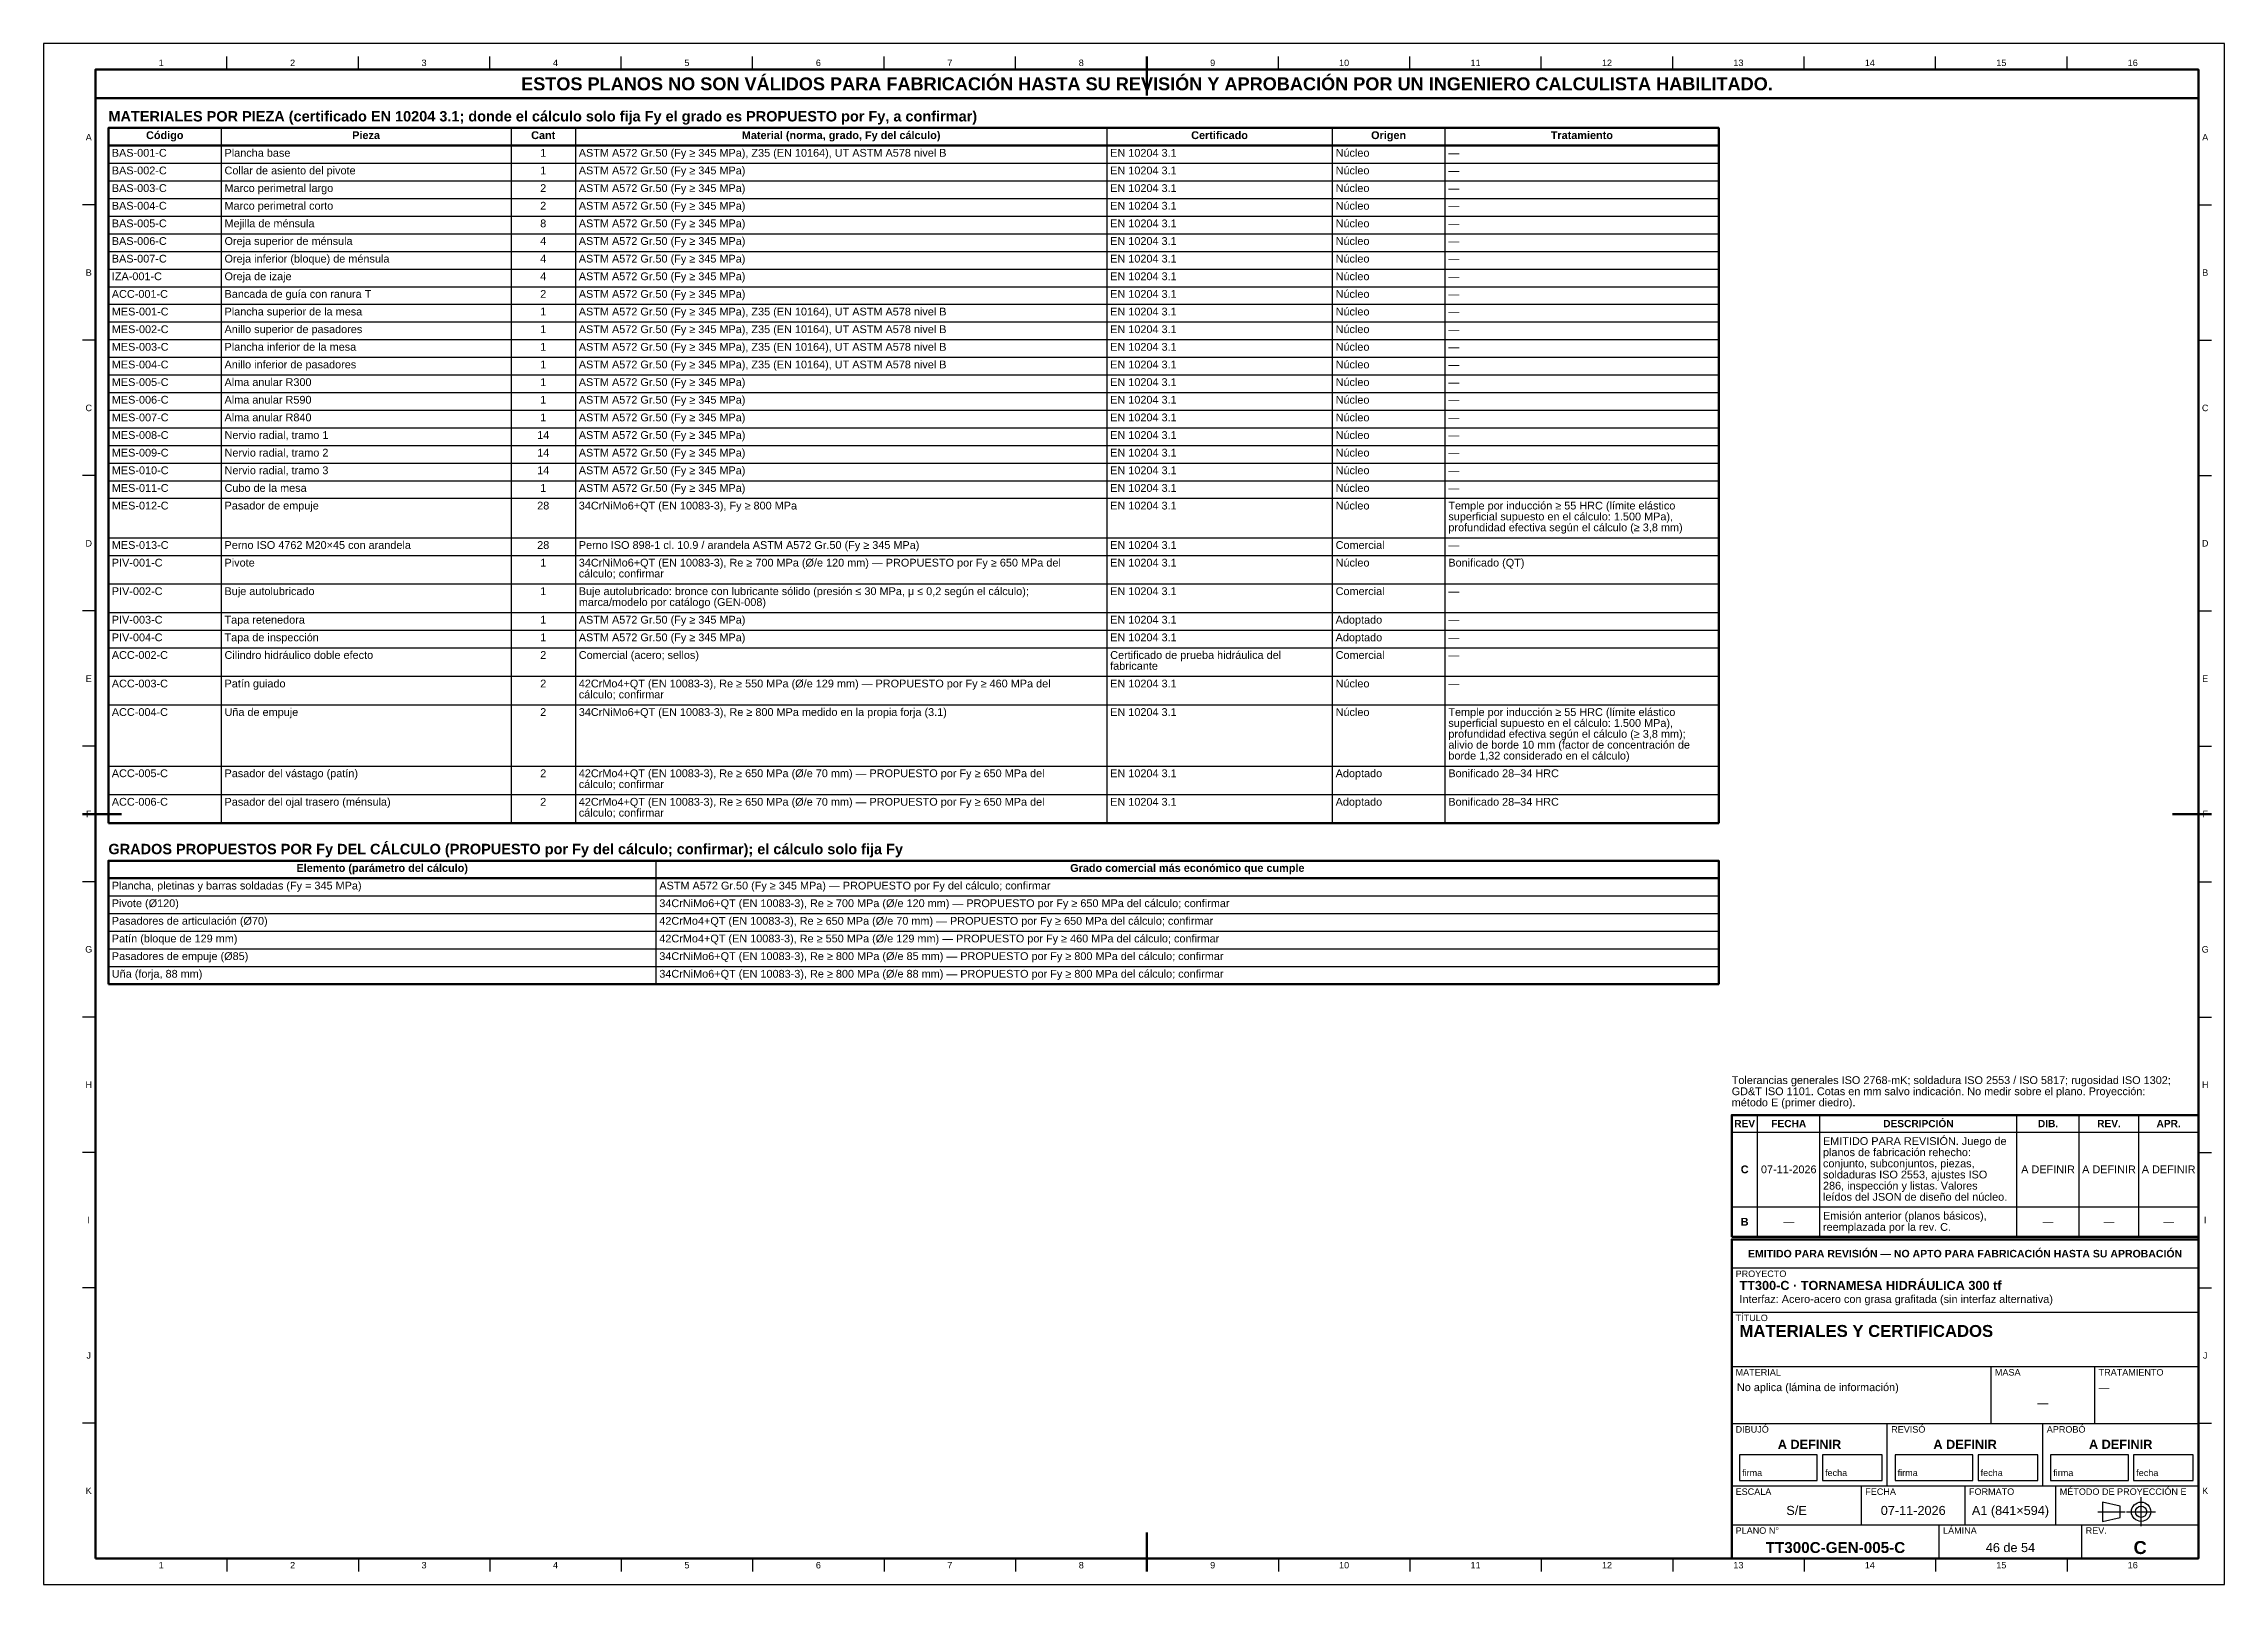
# Model space of a CAD drawing. Header units: millimetres. Extents: x 0 to 841, y 0 to 594.
import ezdxf
from ezdxf.enums import TextEntityAlignment as Align

# ---------------------------------------------------------------- set-up
doc = ezdxf.new("R2010")
doc.units = ezdxf.units.MM
doc.linetypes.add('EJE', pattern=[31, 20, -4, 3, -4])
for name, color, linetype, lineweight in [('EJE', 7, 'EJE', 25), ('FINA', 7, 'CONTINUOUS', 25), ('MARCO', 7, 'CONTINUOUS', 70), ('TXT', 7, 'CONTINUOUS', 25), ('VIS', 7, 'CONTINUOUS', 50)]:
    doc.layers.add(name, color=color, linetype=linetype, lineweight=lineweight)
doc.styles.add('STD', font='LiberationSans-Regular.ttf')
doc.styles.add('STDB', font='LiberationSans-Bold.ttf')

msp = doc.modelspace()

# ---------------------------------------------------------------- linework, layer by layer
at = {"layer": 'EJE'}
for p, q in [((792.14, 28), (802.68, 28)), ((803.3, 28), (814.46, 28)), ((808.88, 22.42), (808.88, 33.58))]:
    msp.add_line(p, q, dxfattribs=at)
at = {"layer": 'FINA'}
for p, q in [((70.69, 584), (70.69, 589)), ((121.38, 584), (121.38, 589)), ((172.06, 584), (172.06, 589)), ((222.75, 584), (222.75, 589)), ((273.44, 584), (273.44, 589)), ((324.12, 584), (324.12, 589)), ((374.81, 584), (374.81, 589)), ((425.5, 584), (425.5, 589)), ((476.19, 584), (476.19, 589)), ((526.88, 584), (526.88, 589)), ((577.56, 584), (577.56, 589)), ((628.25, 584), (628.25, 589)), ((678.94, 584), (678.94, 589)), ((729.62, 584), (729.62, 589)), ((780.31, 584), (780.31, 589)), ((68.47, 561.5), (68.47, 293.5)), ((180.25, 561.5), (180.25, 293.5)), ((205.09, 561.5), (205.09, 293.5)), ((410.02, 561.5), (410.02, 293.5)), ((496.96, 561.5), (496.96, 293.5)), ((540.43, 561.5), (540.43, 293.5)), ((25, 554.7), (646, 554.7)), ((25, 547.9), (646, 547.9)), ((25, 541.1), (646, 541.1)), ((20, 531.82), (15, 531.82)), ((25, 534.3), (646, 534.3)), ((831, 531.82), (836, 531.82)), ((25, 527.5), (646, 527.5)), ((25, 520.7), (646, 520.7)), ((25, 513.9), (646, 513.9)), ((25, 507.1), (646, 507.1)), ((25, 500.3), (646, 500.3)), ((25, 493.5), (646, 493.5)), ((20, 479.64), (15, 479.64)), ((25, 486.7), (646, 486.7)), ((25, 479.9), (646, 479.9)), ((831, 479.64), (836, 479.64)), ((25, 473.1), (646, 473.1)), ((25, 466.3), (646, 466.3)), ((25, 459.5), (646, 459.5)), ((25, 452.7), (646, 452.7)), ((25, 445.9), (646, 445.9)), ((25, 439.1), (646, 439.1)), ((25, 432.3), (646, 432.3)), ((20, 427.45), (15, 427.45)), ((25, 425.5), (646, 425.5)), ((831, 427.45), (836, 427.45)), ((25, 418.7), (646, 418.7)), ((25, 403.5), (646, 403.5)), ((25, 396.7), (646, 396.7)), ((25, 385.7), (646, 385.7)), ((20, 375.27), (15, 375.27)), ((25, 374.7), (646, 374.7)), ((831, 375.27), (836, 375.27)), ((25, 367.9), (646, 367.9)), ((25, 361.1), (646, 361.1)), ((25, 350.1), (646, 350.1)), ((25, 339.1), (646, 339.1)), ((20, 323.09), (15, 323.09)), ((831, 323.09), (836, 323.09)), ((25, 315.5), (646, 315.5)), ((25, 304.5), (646, 304.5)), ((236.14, 279), (236.14, 231.4)), ((20, 270.91), (15, 270.91)), ((25, 272.2), (646, 272.2)), ((831, 270.91), (836, 270.91)), ((25, 265.4), (646, 265.4)), ((25, 258.6), (646, 258.6)), ((25, 251.8), (646, 251.8)), ((25, 245), (646, 245)), ((25, 238.2), (646, 238.2)), ((20, 218.73), (15, 218.73)), ((831, 218.73), (836, 218.73)), ((661, 134), (661, 180.9)), ((685, 134), (685, 180.9)), ((761, 134), (761, 180.9)), ((785, 134), (785, 180.9)), ((808, 134), (808, 180.9)), ((651, 174.4), (831, 174.4)), ((20, 166.55), (15, 166.55)), ((831, 166.55), (836, 166.55)), ((651, 145.6), (831, 145.6)), ((651, 134), (831, 134)), ((651, 133), (831, 133)), ((651, 122), (831, 122)), ((20, 114.36), (15, 114.36)), ((831, 114.36), (836, 114.36)), ((651, 105), (831, 105)), ((651, 84), (831, 84)), ((751, 62), (751, 84)), ((791, 62), (791, 84)), ((20, 62.18), (15, 62.18)), ((651, 62), (831, 62)), ((711, 38), (711, 62)), ((771, 38), (771, 62)), ((831, 62.18), (836, 62.18)), ((651, 38), (831, 38)), ((701, 23), (701, 38)), ((741, 23), (741, 38)), ((776, 23), (776, 38)), ((651, 23), (831, 23)), ((731, 10), (731, 23)), ((786, 10), (786, 23)), ((70.69, 10), (70.69, 5)), ((121.38, 10), (121.38, 5)), ((172.06, 10), (172.06, 5)), ((222.75, 10), (222.75, 5)), ((273.44, 10), (273.44, 5)), ((324.12, 10), (324.12, 5)), ((374.81, 10), (374.81, 5)), ((425.5, 10), (425.5, 5)), ((476.19, 10), (476.19, 5)), ((526.88, 10), (526.88, 5)), ((577.56, 10), (577.56, 5)), ((628.25, 10), (628.25, 5)), ((678.94, 10), (678.94, 5)), ((729.62, 10), (729.62, 5)), ((780.31, 10), (780.31, 5))]:
    msp.add_line(p, q, dxfattribs=at)
for points in [[(0, 0), (841, 0), (841, 594), (0, 594)], [(654, 40), (684, 40), (684, 50), (654, 50)], [(686, 40), (709, 40), (709, 50), (686, 50)], [(714, 40), (744, 40), (744, 50), (714, 50)], [(746, 40), (769, 40), (769, 50), (746, 50)], [(774, 40), (804, 40), (804, 50), (774, 50)], [(806, 40), (829, 40), (829, 50), (806, 50)], [(794, 24.28), (800.82, 25.83), (800.82, 30.17), (794, 31.72)]]:
    msp.add_lwpolyline(points, close=True, dxfattribs=at)
for radius in [3.72, 2.17]:
    msp.add_circle((808.88, 28), radius, dxfattribs=at)
at = {"layer": 'MARCO'}
for p, q in [((425.5, 589), (425.5, 574)), ((15, 297), (30, 297)), ((836, 297), (821, 297)), ((425.5, 5), (425.5, 20))]:
    msp.add_line(p, q, dxfattribs=at)
for points in [[(20, 10), (831, 10), (831, 584), (20, 584)], [(20, 573), (831, 573), (831, 584), (20, 584)], [(651, 134), (831, 134), (831, 180.9), (651, 180.9)], [(651, 10), (831, 10), (831, 133), (651, 133)]]:
    msp.add_lwpolyline(points, close=True, dxfattribs=at)
at = {"layer": 'VIS'}
for p, q in [((25, 561.5), (25, 293.5)), ((646, 561.5), (646, 293.5)), ((25, 293.5), (646, 293.5)), ((25, 279), (25, 231.4)), ((646, 279), (646, 231.4)), ((25, 231.4), (646, 231.4))]:
    msp.add_line(p, q, dxfattribs=at)
for points in [[(25, 554.7), (646, 554.7), (646, 561.5), (25, 561.5)], [(25, 272.2), (646, 272.2), (646, 279), (25, 279)]]:
    msp.add_lwpolyline(points, close=True, dxfattribs=at)

# ---------------------------------------------------------------- texts
at = {"layer": 'TXT'}
for s, height, style, p in [('1', 2.5, 'STD', (45.34, 586.6)), ('2', 2.5, 'STD', (96.03, 586.6)), ('3', 2.5, 'STD', (146.72, 586.6)), ('ESTOS PLANOS NO SON VÁLIDOS PARA FABRICACIÓN HASTA SU REVISIÓN Y APROBACIÓN POR UN INGENIERO CALCULISTA HABILITADO.', 5, 'STDB', (425.5, 578.5)), ('4', 2.5, 'STD', (197.41, 586.6)), ('5', 2.5, 'STD', (248.09, 586.6)), ('6', 2.5, 'STD', (298.78, 586.6)), ('7', 2.5, 'STD', (349.47, 586.6)), ('8', 2.5, 'STD', (400.16, 586.6)), ('9', 2.5, 'STD', (450.84, 586.6)), ('10', 2.5, 'STD', (501.53, 586.6)), ('11', 2.5, 'STD', (552.22, 586.6)), ('12', 2.5, 'STD', (602.91, 586.6)), ('13', 2.5, 'STD', (653.59, 586.6)), ('14', 2.5, 'STD', (704.28, 586.6)), ('15', 2.5, 'STD', (754.97, 586.6)), ('16', 2.5, 'STD', (805.66, 586.6)), ('A', 2.5, 'STD', (17.4, 557.91)), ('Código', 3, 'STDB', (46.73, 558.7)), ('Pieza', 3, 'STDB', (124.36, 558.7)), ('Cant', 3, 'STDB', (192.67, 558.7)), ('Material (norma, grado, Fy del cálculo)', 3, 'STDB', (307.56, 558.7)), ('Certificado', 3, 'STDB', (453.49, 558.7)), ('Origen', 3, 'STDB', (518.69, 558.7)), ('Tratamiento', 3, 'STDB', (593.21, 558.7)), ('A', 2.5, 'STD', (833.6, 557.91)), ('1', 3, 'STD', (192.67, 551.9)), ('2', 3, 'STD', (192.67, 538.3)), ('1', 3, 'STD', (192.67, 545.1)), ('2', 3, 'STD', (192.67, 531.5)), ('8', 3, 'STD', (192.67, 524.7)), ('4', 3, 'STD', (192.67, 517.9)), ('B', 2.5, 'STD', (17.4, 505.73)), ('4', 3, 'STD', (192.67, 511.1)), ('4', 3, 'STD', (192.67, 504.3)), ('B', 2.5, 'STD', (833.6, 505.73)), ('2', 3, 'STD', (192.67, 497.5)), ('1', 3, 'STD', (192.67, 490.7)), ('1', 3, 'STD', (192.67, 483.9)), ('1', 3, 'STD', (192.67, 477.1)), ('1', 3, 'STD', (192.67, 470.3)), ('1', 3, 'STD', (192.67, 463.5)), ('C', 2.5, 'STD', (17.4, 453.55)), ('1', 3, 'STD', (192.67, 456.7)), ('C', 2.5, 'STD', (833.6, 453.55)), ('1', 3, 'STD', (192.67, 449.9)), ('14', 3, 'STD', (192.67, 443.1)), ('14', 3, 'STD', (192.67, 436.3)), ('14', 3, 'STD', (192.67, 429.5)), ('1', 3, 'STD', (192.67, 422.7)), ('28', 3, 'STD', (192.67, 415.9)), ('D', 2.5, 'STD', (17.4, 401.36)), ('28', 3, 'STD', (192.67, 400.7)), ('1', 3, 'STD', (192.67, 393.9)), ('D', 2.5, 'STD', (833.6, 401.36)), ('1', 3, 'STD', (192.67, 382.9)), ('1', 3, 'STD', (192.67, 371.9)), ('1', 3, 'STD', (192.67, 365.1)), ('2', 3, 'STD', (192.67, 358.3)), ('E', 2.5, 'STD', (17.4, 349.18)), ('2', 3, 'STD', (192.67, 347.3)), ('E', 2.5, 'STD', (833.6, 349.18)), ('2', 3, 'STD', (192.67, 336.3)), ('2', 3, 'STD', (192.67, 312.7)), ('2', 3, 'STD', (192.67, 301.7)), ('F', 2.5, 'STD', (17.4, 297)), ('F', 2.5, 'STD', (833.6, 297)), ('Elemento (parámetro del cálculo)', 3, 'STDB', (130.57, 276.2)), ('Grado comercial más económico que cumple', 3, 'STDB', (441.07, 276.2)), ('G', 2.5, 'STD', (17.4, 244.82)), ('G', 2.5, 'STD', (833.6, 244.82)), ('H', 2.5, 'STD', (17.4, 192.64)), ('H', 2.5, 'STD', (833.6, 192.64)), ('REV', 2.8, 'STDB', (656, 177.65)), ('FECHA', 2.8, 'STDB', (673, 177.65)), ('DESCRIPCIÓN', 2.8, 'STDB', (723, 177.65)), ('DIB.', 2.8, 'STDB', (773, 177.65)), ('REV.', 2.8, 'STDB', (796.5, 177.65)), ('APR.', 2.8, 'STDB', (819.5, 177.65)), ('C', 3, 'STDB', (656, 160)), ('07-11-2026', 3, 'STD', (673, 160)), ('A DEFINIR', 3, 'STD', (773, 160)), ('A DEFINIR', 3, 'STD', (796.5, 160)), ('A DEFINIR', 3, 'STD', (819.5, 160)), ('I', 2.5, 'STD', (17.4, 140.45)), ('B', 3, 'STDB', (656, 139.8)), ('—', 3, 'STD', (673, 139.8)), ('—', 3, 'STD', (773, 139.8)), ('—', 3, 'STD', (796.5, 139.8)), ('—', 3, 'STD', (819.5, 139.8)), ('I', 2.5, 'STD', (833.6, 140.45)), ('EMITIDO PARA REVISIÓN — NO APTO PARA FABRICACIÓN HASTA SU APROBACIÓN', 2.9, 'STDB', (741, 127.5)), ('J', 2.5, 'STD', (17.4, 88.27)), ('J', 2.5, 'STD', (833.6, 88.27)), ('—', 3, 'STD', (771, 70)), ('A DEFINIR', 3.5, 'STDB', (681, 54)), ('A DEFINIR', 3.5, 'STDB', (741, 54)), ('A DEFINIR', 3.5, 'STDB', (801, 54)), ('K', 2.5, 'STD', (17.4, 36.09)), ('K', 2.5, 'STD', (833.6, 36.09)), ('S/E', 3.5, 'STD', (676, 28.5)), ('07-11-2026', 3.5, 'STD', (721, 28.5)), ('A1 (841×594)', 3.5, 'STD', (758.5, 28.5)), ('1', 2.5, 'STD', (45.34, 7.4)), ('2', 2.5, 'STD', (96.03, 7.4)), ('3', 2.5, 'STD', (146.72, 7.4)), ('4', 2.5, 'STD', (197.41, 7.4)), ('5', 2.5, 'STD', (248.09, 7.4)), ('6', 2.5, 'STD', (298.78, 7.4)), ('7', 2.5, 'STD', (349.47, 7.4)), ('8', 2.5, 'STD', (400.16, 7.4)), ('9', 2.5, 'STD', (450.84, 7.4)), ('10', 2.5, 'STD', (501.53, 7.4)), ('11', 2.5, 'STD', (552.22, 7.4)), ('12', 2.5, 'STD', (602.91, 7.4)), ('13', 2.5, 'STD', (653.59, 7.4)), ('TT300C-GEN-005-C', 4.2, 'STDB', (691, 14.2)), ('14', 2.5, 'STD', (704.28, 7.4)), ('46 de 54', 3.5, 'STD', (758.5, 14.2)), ('15', 2.5, 'STD', (754.97, 7.4)), ('16', 2.5, 'STD', (805.66, 7.4)), ('C', 5, 'STDB', (808.5, 14.2))]:
    msp.add_text(s, height=height, dxfattribs=dict(at, style=style)).set_placement(p, align=Align.MIDDLE_CENTER)
for s, height, style, p in [('MATERIALES POR PIEZA (certificado EN 10204 3.1; donde el cálculo solo fija Fy el grado es PROPUESTO por Fy, a confirmar)', 4, 'STDB', (25, 568)), ('GRADOS PROPUESTOS POR Fy DEL CÁLCULO (PROPUESTO por Fy del cálculo; confirmar); el cálculo solo fija Fy', 4, 'STDB', (25, 285.5)), ('planos de fabricación rehecho:', 3, 'STD', (686.2, 168.1)), ('EMITIDO PARA REVISIÓN. Juego de', 3, 'STD', (686.2, 172.4)), ('conjunto, subconjuntos, piezas,', 3, 'STD', (686.2, 163.8)), ('soldaduras ISO 2553, ajustes ISO', 3, 'STD', (686.2, 159.5)), ('286, inspección y listas. Valores', 3, 'STD', (686.2, 155.2)), ('leídos del JSON de diseño del núcleo.', 3, 'STD', (686.2, 150.9)), ('Emisión anterior (planos básicos),', 3, 'STD', (686.2, 143.6)), ('reemplazada por la rev. C.', 3, 'STD', (686.2, 139.3)), ('PROYECTO', 2.5, 'STD', (652.5, 121)), ('TT300-C · TORNAMESA HIDRÁULICA 300 tf', 3.5, 'STDB', (654, 117)), ('Interfaz: Acero-acero con grasa grafitada (sin interfaz alternativa)', 3, 'STD', (654, 111.5)), ('TÍTULO', 2.5, 'STD', (652.5, 104)), ('MATERIALES Y CERTIFICADOS', 4.6, 'STDB', (654, 100)), ('MATERIAL', 2.5, 'STD', (652.5, 83)), ('No aplica (lámina de información)', 3, 'STD', (653, 77.5)), ('MASA', 2.5, 'STD', (752.5, 83)), ('—', 3, 'STD', (792.5, 77.5)), ('TRATAMIENTO', 2.5, 'STD', (792.5, 83)), ('DIBUJÓ', 2.5, 'STD', (652.5, 61)), ('REVISÓ', 2.5, 'STD', (712.5, 61)), ('APROBÓ', 2.5, 'STD', (772.5, 61)), ('ESCALA', 2.5, 'STD', (652.5, 37)), ('FECHA', 2.5, 'STD', (702.5, 37)), ('FORMATO', 2.5, 'STD', (742.5, 37)), ('MÉTODO DE PROYECCIÓN E', 2.5, 'STD', (777.5, 37)), ('PLANO N°', 2.5, 'STD', (652.5, 22)), ('LÁMINA', 2.5, 'STD', (732.5, 22)), ('REV.', 2.5, 'STD', (787.5, 22))]:
    msp.add_text(s, height=height, dxfattribs=dict(at, style=style)).set_placement(p, align=Align.TOP_LEFT)
at = {"layer": 'TXT', "style": 'STD'}
for s, p in [('BAS-001-C', (26.3, 551.9)), ('Collar de asiento del pivote', (69.77, 545.1)), ('Plancha base', (69.77, 551.9)), ('ASTM A572 Gr.50 (Fy ≥ 345 MPa), Z35 (EN 10164), UT ASTM A578 nivel B', (206.39, 551.9)), ('ASTM A572 Gr.50 (Fy ≥ 345 MPa)', (206.39, 545.1)), ('EN 10204 3.1', (411.32, 551.9)), ('Núcleo', (498.26, 551.9)), ('Núcleo', (498.26, 545.1)), ('—', (541.73, 551.9)), ('BAS-002-C', (26.3, 545.1)), ('BAS-003-C', (26.3, 538.3)), ('Marco perimetral largo', (69.77, 538.3)), ('ASTM A572 Gr.50 (Fy ≥ 345 MPa)', (206.39, 538.3)), ('EN 10204 3.1', (411.32, 545.1)), ('EN 10204 3.1', (411.32, 538.3)), ('Núcleo', (498.26, 538.3)), ('—', (541.73, 545.1)), ('BAS-004-C', (26.3, 531.5)), ('Marco perimetral corto', (69.77, 531.5)), ('ASTM A572 Gr.50 (Fy ≥ 345 MPa)', (206.39, 531.5)), ('EN 10204 3.1', (411.32, 531.5)), ('Núcleo', (498.26, 531.5)), ('—', (541.73, 538.3)), ('—', (541.73, 531.5)), ('BAS-005-C', (26.3, 524.7)), ('Mejilla de ménsula', (69.77, 524.7)), ('ASTM A572 Gr.50 (Fy ≥ 345 MPa)', (206.39, 524.7)), ('EN 10204 3.1', (411.32, 524.7)), ('Núcleo', (498.26, 524.7)), ('—', (541.73, 524.7)), ('BAS-006-C', (26.3, 517.9)), ('Oreja superior de ménsula', (69.77, 517.9)), ('ASTM A572 Gr.50 (Fy ≥ 345 MPa)', (206.39, 517.9)), ('EN 10204 3.1', (411.32, 517.9)), ('Núcleo', (498.26, 517.9)), ('—', (541.73, 517.9)), ('BAS-007-C', (26.3, 511.1)), ('IZA-001-C', (26.3, 504.3)), ('Oreja inferior (bloque) de ménsula', (69.77, 511.1)), ('Oreja de izaje', (69.77, 504.3)), ('ASTM A572 Gr.50 (Fy ≥ 345 MPa)', (206.39, 511.1)), ('ASTM A572 Gr.50 (Fy ≥ 345 MPa)', (206.39, 504.3)), ('EN 10204 3.1', (411.32, 511.1)), ('EN 10204 3.1', (411.32, 504.3)), ('Núcleo', (498.26, 511.1)), ('Núcleo', (498.26, 504.3)), ('—', (541.73, 511.1)), ('ACC-001-C', (26.3, 497.5)), ('Bancada de guía con ranura T', (69.77, 497.5)), ('ASTM A572 Gr.50 (Fy ≥ 345 MPa)', (206.39, 497.5)), ('EN 10204 3.1', (411.32, 497.5)), ('Núcleo', (498.26, 497.5)), ('—', (541.73, 504.3)), ('—', (541.73, 497.5)), ('MES-001-C', (26.3, 490.7)), ('Plancha superior de la mesa', (69.77, 490.7)), ('ASTM A572 Gr.50 (Fy ≥ 345 MPa), Z35 (EN 10164), UT ASTM A578 nivel B', (206.39, 490.7)), ('EN 10204 3.1', (411.32, 490.7)), ('Núcleo', (498.26, 490.7)), ('—', (541.73, 490.7)), ('MES-002-C', (26.3, 483.9)), ('Anillo superior de pasadores', (69.77, 483.9)), ('ASTM A572 Gr.50 (Fy ≥ 345 MPa), Z35 (EN 10164), UT ASTM A578 nivel B', (206.39, 483.9)), ('EN 10204 3.1', (411.32, 483.9)), ('Núcleo', (498.26, 483.9)), ('—', (541.73, 483.9)), ('MES-003-C', (26.3, 477.1)), ('MES-004-C', (26.3, 470.3)), ('Anillo inferior de pasadores', (69.77, 470.3)), ('Plancha inferior de la mesa', (69.77, 477.1)), ('ASTM A572 Gr.50 (Fy ≥ 345 MPa), Z35 (EN 10164), UT ASTM A578 nivel B', (206.39, 477.1)), ('ASTM A572 Gr.50 (Fy ≥ 345 MPa), Z35 (EN 10164), UT ASTM A578 nivel B', (206.39, 470.3)), ('EN 10204 3.1', (411.32, 477.1)), ('EN 10204 3.1', (411.32, 470.3)), ('Núcleo', (498.26, 477.1)), ('Núcleo', (498.26, 470.3)), ('—', (541.73, 477.1)), ('MES-005-C', (26.3, 463.5)), ('Alma anular R300', (69.77, 463.5)), ('ASTM A572 Gr.50 (Fy ≥ 345 MPa)', (206.39, 463.5)), ('EN 10204 3.1', (411.32, 463.5)), ('Núcleo', (498.26, 463.5)), ('—', (541.73, 470.3)), ('—', (541.73, 463.5)), ('MES-006-C', (26.3, 456.7)), ('Alma anular R590', (69.77, 456.7)), ('ASTM A572 Gr.50 (Fy ≥ 345 MPa)', (206.39, 456.7)), ('EN 10204 3.1', (411.32, 456.7)), ('Núcleo', (498.26, 456.7)), ('—', (541.73, 456.7)), ('MES-007-C', (26.3, 449.9)), ('Alma anular R840', (69.77, 449.9)), ('ASTM A572 Gr.50 (Fy ≥ 345 MPa)', (206.39, 449.9)), ('EN 10204 3.1', (411.32, 449.9)), ('Núcleo', (498.26, 449.9)), ('—', (541.73, 449.9)), ('MES-008-C', (26.3, 443.1)), ('MES-009-C', (26.3, 436.3)), ('Nervio radial, tramo 1', (69.77, 443.1)), ('Nervio radial, tramo 2', (69.77, 436.3)), ('ASTM A572 Gr.50 (Fy ≥ 345 MPa)', (206.39, 443.1)), ('ASTM A572 Gr.50 (Fy ≥ 345 MPa)', (206.39, 436.3)), ('EN 10204 3.1', (411.32, 443.1)), ('EN 10204 3.1', (411.32, 436.3)), ('Núcleo', (498.26, 443.1)), ('Núcleo', (498.26, 436.3)), ('—', (541.73, 443.1)), ('MES-010-C', (26.3, 429.5)), ('Nervio radial, tramo 3', (69.77, 429.5)), ('ASTM A572 Gr.50 (Fy ≥ 345 MPa)', (206.39, 429.5)), ('EN 10204 3.1', (411.32, 429.5)), ('Núcleo', (498.26, 429.5)), ('—', (541.73, 436.3)), ('—', (541.73, 429.5)), ('MES-011-C', (26.3, 422.7)), ('Cubo de la mesa', (69.77, 422.7)), ('ASTM A572 Gr.50 (Fy ≥ 345 MPa)', (206.39, 422.7)), ('EN 10204 3.1', (411.32, 422.7)), ('Núcleo', (498.26, 422.7)), ('—', (541.73, 422.7)), ('MES-012-C', (26.3, 415.9)), ('Pasador de empuje', (69.77, 415.9)), ('34CrNiMo6+QT (EN 10083-3), Fy ≥ 800 MPa', (206.39, 415.9)), ('EN 10204 3.1', (411.32, 415.9)), ('Núcleo', (498.26, 415.9)), ('Temple por inducción ≥ 55 HRC (límite elástico', (541.73, 415.9)), ('superficial supuesto en el cálculo: 1.500 MPa),', (541.73, 411.7)), ('profundidad efectiva según el cálculo (≥ 3,8 mm)', (541.73, 407.5)), ('MES-013-C', (26.3, 400.7)), ('PIV-001-C', (26.3, 393.9)), ('Perno ISO 4762 M20×45 con arandela', (69.77, 400.7)), ('Pivote', (69.77, 393.9)), ('34CrNiMo6+QT (EN 10083-3), Re ≥ 700 MPa (Ø/e 120 mm) — PROPUESTO por Fy ≥ 650 MPa del', (206.39, 393.9)), ('Perno ISO 898-1 cl. 10.9 / arandela ASTM A572 Gr.50 (Fy ≥ 345 MPa)', (206.39, 400.7)), ('EN 10204 3.1', (411.32, 400.7)), ('EN 10204 3.1', (411.32, 393.9)), ('Comercial', (498.26, 400.7)), ('Núcleo', (498.26, 393.9)), ('—', (541.73, 400.7)), ('Bonificado (QT)', (541.73, 393.9)), ('cálculo; confirmar', (206.39, 389.7)), ('PIV-002-C', (26.3, 382.9)), ('Buje autolubricado', (69.77, 382.9)), ('marca/modelo por catálogo (GEN-008)', (206.39, 378.7)), ('Buje autolubricado: bronce con lubricante sólido (presión ≤ 30 MPa, μ ≤ 0,2 según el cálculo);', (206.39, 382.9)), ('EN 10204 3.1', (411.32, 382.9)), ('Comercial', (498.26, 382.9)), ('—', (541.73, 382.9)), ('PIV-003-C', (26.3, 371.9)), ('Tapa retenedora', (69.77, 371.9)), ('ASTM A572 Gr.50 (Fy ≥ 345 MPa)', (206.39, 371.9)), ('EN 10204 3.1', (411.32, 371.9)), ('Adoptado', (498.26, 371.9)), ('—', (541.73, 371.9)), ('PIV-004-C', (26.3, 365.1)), ('Tapa de inspección', (69.77, 365.1)), ('ASTM A572 Gr.50 (Fy ≥ 345 MPa)', (206.39, 365.1)), ('EN 10204 3.1', (411.32, 365.1)), ('Adoptado', (498.26, 365.1)), ('—', (541.73, 365.1)), ('ACC-002-C', (26.3, 358.3)), ('Cilindro hidráulico doble efecto', (69.77, 358.3)), ('Comercial (acero; sellos)', (206.39, 358.3)), ('fabricante', (411.32, 354.1)), ('Certificado de prueba hidráulica del', (411.32, 358.3)), ('Comercial', (498.26, 358.3)), ('—', (541.73, 358.3)), ('ACC-003-C', (26.3, 347.3)), ('Patín guiado', (69.77, 347.3)), ('42CrMo4+QT (EN 10083-3), Re ≥ 550 MPa (Ø/e 129 mm) — PROPUESTO por Fy ≥ 460 MPa del', (206.39, 347.3)), ('cálculo; confirmar', (206.39, 343.1)), ('EN 10204 3.1', (411.32, 347.3)), ('Núcleo', (498.26, 347.3)), ('—', (541.73, 347.3)), ('ACC-004-C', (26.3, 336.3)), ('Uña de empuje', (69.77, 336.3)), ('34CrNiMo6+QT (EN 10083-3), Re ≥ 800 MPa medido en la propia forja (3.1)', (206.39, 336.3)), ('EN 10204 3.1', (411.32, 336.3)), ('Núcleo', (498.26, 336.3)), ('Temple por inducción ≥ 55 HRC (límite elástico', (541.73, 336.3)), ('superficial supuesto en el cálculo: 1.500 MPa),', (541.73, 332.1)), ('profundidad efectiva según el cálculo (≥ 3,8 mm);', (541.73, 327.9)), ('alivio de borde 10 mm (factor de concentración de', (541.73, 323.7)), ('borde 1,32 considerado en el cálculo)', (541.73, 319.5)), ('ACC-005-C', (26.3, 312.7)), ('Pasador del vástago (patín)', (69.77, 312.7)), ('42CrMo4+QT (EN 10083-3), Re ≥ 650 MPa (Ø/e 70 mm) — PROPUESTO por Fy ≥ 650 MPa del', (206.39, 312.7)), ('EN 10204 3.1', (411.32, 312.7)), ('Adoptado', (498.26, 312.7)), ('Bonificado 28–34 HRC', (541.73, 312.7)), ('ACC-006-C', (26.3, 301.7)), ('Pasador del ojal trasero (ménsula)', (69.77, 301.7)), ('42CrMo4+QT (EN 10083-3), Re ≥ 650 MPa (Ø/e 70 mm) — PROPUESTO por Fy ≥ 650 MPa del', (206.39, 301.7)), ('cálculo; confirmar', (206.39, 308.5)), ('EN 10204 3.1', (411.32, 301.7)), ('Adoptado', (498.26, 301.7)), ('Bonificado 28–34 HRC', (541.73, 301.7)), ('cálculo; confirmar', (206.39, 297.5)), ('Plancha, pletinas y barras soldadas (Fy = 345 MPa)', (26.3, 269.4)), ('ASTM A572 Gr.50 (Fy ≥ 345 MPa) — PROPUESTO por Fy del cálculo; confirmar', (237.44, 269.4)), ('Pivote (Ø120)', (26.3, 262.6)), ('34CrNiMo6+QT (EN 10083-3), Re ≥ 700 MPa (Ø/e 120 mm) — PROPUESTO por Fy ≥ 650 MPa del cálculo; confirmar', (237.44, 262.6)), ('Pasadores de articulación (Ø70)', (26.3, 255.8)), ('42CrMo4+QT (EN 10083-3), Re ≥ 650 MPa (Ø/e 70 mm) — PROPUESTO por Fy ≥ 650 MPa del cálculo; confirmar', (237.44, 255.8)), ('Patín (bloque de 129 mm)', (26.3, 249)), ('42CrMo4+QT (EN 10083-3), Re ≥ 550 MPa (Ø/e 129 mm) — PROPUESTO por Fy ≥ 460 MPa del cálculo; confirmar', (237.44, 249)), ('34CrNiMo6+QT (EN 10083-3), Re ≥ 800 MPa (Ø/e 85 mm) — PROPUESTO por Fy ≥ 800 MPa del cálculo; confirmar', (237.44, 242.2)), ('Uña (forja, 88 mm)', (26.3, 235.4)), ('Pasadores de empuje (Ø85)', (26.3, 242.2)), ('34CrNiMo6+QT (EN 10083-3), Re ≥ 800 MPa (Ø/e 88 mm) — PROPUESTO por Fy ≥ 800 MPa del cálculo; confirmar', (237.44, 235.4))]:
    msp.add_text(s, height=3, dxfattribs=at).set_placement(p, align=Align.MIDDLE_LEFT)
for s, height, p in [('Tolerancias generales ISO 2768-mK; soldadura ISO 2553 / ISO 5817; rugosidad ISO 1302;', 3, (651, 192)), ('GD&T ISO 1101. Cotas en mm salvo indicación. No medir sobre el plano. Proyección:', 3, (651, 187.7)), ('método E (primer diedro).', 3, (651, 183.4)), ('firma', 2.5, (655, 41)), ('fecha', 2.5, (687, 41)), ('firma', 2.5, (715, 41)), ('fecha', 2.5, (747, 41)), ('firma', 2.5, (775, 41)), ('fecha', 2.5, (807, 41))]:
    msp.add_text(s, height=height, dxfattribs=at).set_placement(p, align=Align.BOTTOM_LEFT)

doc.saveas('drawing.dxf')
